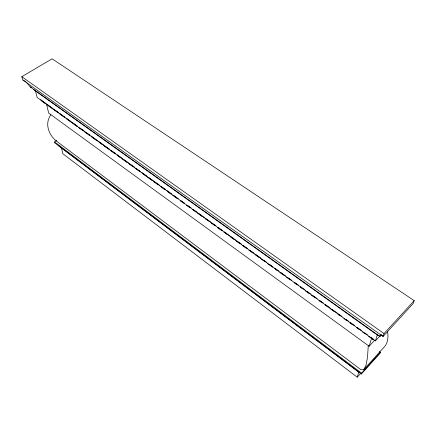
<?xml version="1.0" encoding="UTF-8"?>
<svg xmlns="http://www.w3.org/2000/svg" width="436" height="436" viewBox="0 0 436 436"><rect width="100%" height="100%" fill="white"/><g stroke="black" fill="none" stroke-linecap="round" stroke-linejoin="round"><path stroke-width="0.65" d="M368.273 345.628L367.51 357.373L365.94 365.537L363.7 369.684L360.97 369.717L57.416 141.804C48.93 135.803 44.172 123.819 50.919 114.755M61.449 147.891L62.828 153.728L357.253 377.189L358.926 371.614M46.554 104.368L48.674 113.088L369.161 346.233L371.548 338.423M56.773 140.436L54.56 141.896L54.816 142.954L361.302 374.061L361.591 373.134L380.361 352.332L379.266 351.53M35.278 90.17L37.114 97.424L375.418 340.908L377.309 334.903M414.2 300.638L384.04 333.589L383.086 336.488L22.645 79.864L21.8 76.692L52.102 58.811L414.2 300.638L413.11 303.63L383.086 336.488L382.312 335.377M380.361 352.332L380.045 353.28L361.302 374.061M363.7 369.684L383.664 347.59A51.748 25.299 43.3 0 0 387.609 331.96M357.253 377.189L360.894 373.156M369.161 346.233L374.595 340.32M375.418 340.908L380.901 334.924M26.356 82.126L30.198 86.873L379.527 336.205L380.018 336.314L381.347 334.903M380.018 336.314L380.966 335.082L381.598 334.908M373.875 339.47L373.303 339.906L371.935 338.739M23.157 80.126L24.171 80.649M45.584 103.768L42.107 101.397L41.033 99.997M30.198 86.873L31.588 87.685M21.8 76.692L384.04 333.589M33.539 89.565L378.072 335.578M40.733 99.768L46.26 103.746M47.366 104.542L52.342 108.123M53.448 108.918L58.424 112.493M59.53 113.289L65.062 117.268M66.163 118.063L71.139 121.644M72.245 122.44L77.221 126.02M79.99 128.01L84.966 131.59M86.072 132.386L89.941 135.171M91.048 135.967L103.763 145.112M104.869 145.907L109.845 149.488M110.951 150.284L115.371 153.467M117.033 154.66L122.56 158.639M123.666 159.434L128.642 163.015M129.748 163.811L134.724 167.386M135.83 168.182L140.25 171.364M141.913 172.558L146.888 176.139M148.545 177.332L153.521 180.913M154.627 181.708L159.603 185.289M160.71 186.085L165.685 189.665M166.792 190.461L171.768 194.036M173.424 195.23L178.4 198.811M181.163 200.8L184.483 203.187M187.246 205.176L191.115 207.961M193.328 209.553L197.197 212.337M198.304 213.133L204.942 217.907M206.043 218.703L211.019 222.278M212.125 223.074L215.994 225.859M218.207 227.45L222.633 230.633M224.289 231.827L229.821 235.805M230.927 236.601L235.903 240.181M237.004 240.977L241.43 244.16M243.086 245.354L247.512 248.531M249.724 250.122L254.144 253.305M255.807 254.499L260.783 258.079M263.546 260.069L266.865 262.456M269.628 264.445L272.941 266.832M274.604 268.026L279.024 271.208M280.686 272.402L285.662 275.977M288.425 277.966L291.744 280.353M294.507 282.343L298.377 285.128M300.589 286.719L304.459 289.504M307.222 291.493L310.541 293.88M313.304 295.87L317.174 298.655M319.386 300.246L323.256 303.025M325.469 304.617L329.889 307.8M332.101 309.391L337.077 312.972M338.183 313.767L342.053 316.552M345.922 319.337L348.691 321.327M350.348 322.52L354.773 325.703M356.98 327.294L361.406 330.472M364.725 332.859L367.488 334.848M370.807 337.235L373.57 339.224M47.791 105.359L52.761 108.94M53.868 109.736L58.282 112.913M59.939 114.107L64.359 117.289M66.566 118.875L71.537 122.456M72.643 123.252L77.058 126.435M78.714 127.623L83.134 130.805M84.791 131.999L89.211 135.176M91.418 136.768L96.389 140.348M99.146 142.338L101.91 144.321M103.566 145.515L108.537 149.096M110.194 150.289L115.164 153.864M117.922 155.854L120.685 157.843M122.342 159.036L127.312 162.612M128.969 163.805L133.383 166.988M135.04 168.176L139.46 171.359M142.774 173.746L146.087 176.128M147.188 176.923L152.159 180.504M153.815 181.698L158.235 184.875M161.549 187.262L164.863 189.649M167.62 191.633L170.934 194.02M172.591 195.214L177.011 198.396M180.324 200.778L183.638 203.165M186.395 205.154L189.709 207.536M192.472 209.525L195.786 211.912M197.443 213.106L202.413 216.681M205.171 218.67L208.484 221.057M211.247 223.047L214.561 225.428M217.319 227.418L221.188 230.203M223.946 232.186L227.26 234.573M230.023 236.563L233.887 239.348M236.094 240.934L239.958 243.719M242.721 245.708L246.035 248.089M248.798 250.079L252.662 252.864M254.869 254.455L258.733 257.235M260.946 258.826L264.81 261.611M267.573 263.6L272.538 267.175M275.301 269.165L277.509 270.756M279.721 272.342L283.585 275.127M286.348 277.116L290.213 279.901M294.077 282.681L296.284 284.272M300.153 287.057L302.361 288.643M305.124 290.632L308.988 293.417M311.195 295.008L315.059 297.788M318.929 300.573L321.136 302.164M325 304.944L327.763 306.933M329.97 308.525L333.834 311.309M337.704 314.089L339.911 315.68M343.775 318.465L346.538 320.455M349.852 322.836L352.61 324.825M356.474 327.61L358.686 329.196M362.55 331.981L365.313 333.971M368.627 336.358L371.385 338.341M24.683 80.911L25.522 81.516M54.56 141.896L361.591 373.134M59.002 146.011L359.722 372.736M378.993 335.573L379.527 336.205"/></g></svg>
